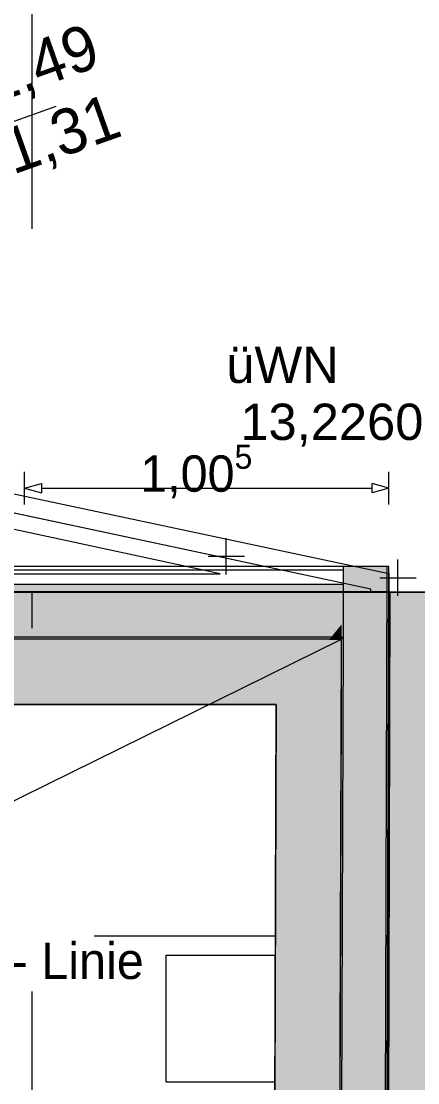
# Model space of a CAD drawing. Header units: metres. Extents: x -3 to 171, y -23 to 41.
# Drawn here: x 17.971 to 19.065, y -1.352 to 1.571 of the extents above; entities that cross this region are included whole.
import ezdxf

# ---------------------------------------------------------------- set-up
doc = ezdxf.new("R2010")
doc.units = ezdxf.units.M
doc.header["$MEASUREMENT"] = 0
for name, pattern in [('Achse', [0.004, 0.002, -0.001, 0, -0.001]), ('Baufluchtlinie', [0.013, 0.008, -0.005]), ('Untersicht', [0.001, 0.0005, -0.0005])]:
    doc.linetypes.add(name, pattern=pattern)
for name, color, linetype in [('4._1.DG PP STG1_1_000 Achsraster', 7, 'Continuous'), ('4._1.DG PP STG1_1_110 Wand Aussen', 7, 'Continuous'), ('4._1.DG PP STG1_1_165 Fassadengestaltung Bänder', 7, 'Continuous'), ('4._1.DG PP STG1_1_210 Decke', 7, 'Continuous'), ('4._1.DG PP STG1_1_220 Bodenaufbau', 7, 'Continuous'), ('4._1.DG PP STG1_1_310 Dachkonstruktion massiv', 7, 'Continuous'), ('4._1.DG PP STG1_1_510 Möblierung', 7, 'Continuous'), ('4._1.DG PP STG1_1_725 Nachbarbebauung', 7, 'Continuous'), ('4._1.DG PP STG1_1_870 Dokumentation allgemein', 7, 'Continuous'), ('4._1.DG PP STG1_1_910 Allgemein Lageplan Höhen', 7, 'Continuous'), ('4._1.DG PP STG1_1_950 Polierplan Bemaßung', 7, 'Continuous'), ('4._1.DG PP STG1_1_970 Brandschutz', 7, 'Continuous'), ('4._1.DG PP STG1_1_Neubau_840 Baulinien', 7, 'Continuous')]:
    doc.layers.add(name, color=color, linetype=linetype)
doc.styles.add('ERSTELLTER_STIL_1', font='arial.ttf')
doc.styles.add('ERSTELLTER_STIL_2', font='')
doc.styles.get('ERSTELLTER_STIL_2').set_extended_font_data('Eurostile')
doc.linetypes.add('Grenze Grundstück', pattern='A,0,[1,415_260415_PP_VA_1_7 1 DG1.Shx,S=0.00031746,R=0,X=0,Y=0],-0.04,0', length=0.04)

msp = doc.modelspace()

# ---------------------------------------------------------------- hatches: boundary and pattern name
at = {"layer": '4._1.DG PP STG1_1_110 Wand Aussen', "linetype": 'Continuous', "lineweight": 13, "true_color": 0xff6400}
for points in [[(18.9648, -4.5692), (18.9802, 0.0639), (18.8598, -0.0832), (18.8448, -4.5688)], [(18.8601, 0.02), (18.9443, 0.02), (18.9771, 0.06), (18.8602, 0.06)], [(18.8602, 0.06), (18.9771, 0.06), (18.9802, 0.0639), (18.9803, 0.07), (18.8603, 0.07)], [(18.8601, 0.02), (17.9339, 0.02), (17.9339, 0), (18.86, 0)], [(18.8598, -0.0832), (18.9279, 0), (18.86, 0)], [(18.86, 0), (18.9279, 0), (18.9443, 0.02), (18.8601, 0.02)], [(18.86, 0), (17.9339, 0), (17.9339, -0.125), (18.8255, -0.125), (18.8598, -0.0832)], [(18.8596, -0.125), (18.8598, -0.0832), (18.8547, -0.0894), (18.8546, -0.125)], [(18.8546, -0.125), (18.8547, -0.0894), (18.8255, -0.125)]]:
    msp.add_hatch(color=30, dxfattribs=at).paths.add_polyline_path(points)
at = {"layer": '4._1.DG PP STG1_1_110 Wand Aussen', "linetype": 'Continuous', "lineweight": 0, "true_color": 0x373737}
for points in [[(17.9339, -0.13), (18.8214, -0.13), (18.8255, -0.125), (17.9339, -0.125)], [(18.8255, -0.125), (18.8214, -0.13), (18.8546, -0.13), (18.8546, -0.125)], [(18.8546, -0.13), (18.8398, -4.5688), (18.8448, -4.5688), (18.8596, -0.13)], [(18.8546, -0.125), (18.8546, -0.13), (18.8596, -0.13), (18.8596, -0.125)]]:
    msp.add_hatch(color=250, dxfattribs=at).paths.add_polyline_path(points)
at = {"layer": '4._1.DG PP STG1_1_110 Wand Aussen', "linetype": 'Continuous', "lineweight": 13, "true_color": 0x3f7f02}
for points in [[(18.6746, -0.13), (17.9339, -0.13), (17.9339, -0.31), (18.674, -0.31)], [(18.674, -0.31), (18.8214, -0.13), (18.6746, -0.13)], [(18.674, -0.31), (18.854, -0.31), (18.8546, -0.13), (18.8214, -0.13)], [(18.674, -0.31), (18.6598, -4.5682), (18.8398, -4.5688), (18.854, -0.31)]]:
    msp.add_hatch(color=76, dxfattribs=at).paths.add_polyline_path(points)
at = {"layer": '4._1.DG PP STG1_1_725 Nachbarbebauung', "linetype": 'Continuous', "lineweight": 0, "true_color": 0x1f1f1f}
msp.add_hatch(color=250, dxfattribs=at).paths.add_polyline_path([(18.9876, -0.0005), (18.958, -11.4452), (22.9775, -11.4791), (22.9775, -0.0038)])

# ---------------------------------------------------------------- linework, layer by layer
at = {"layer": '4._1.DG PP STG1_1_000 Achsraster', "color": 5, "linetype": 'Achse', "lineweight": 0, "ltscale": 1000}
for p, q in [((18, 3), (18, -22.5231)), ((-1.5, 0), (21, 0))]:
    msp.add_line(p, q, dxfattribs=at)
at = {"layer": '4._1.DG PP STG1_1_110 Wand Aussen', "color": 7, "linetype": 'Continuous', "lineweight": 13, "ltscale": 1000}
for p, q in [((18.8602, 0.06), (17.9339, 0.06)), ((18.8601, 0.02), (18.8602, 0.06)), ((18.8601, 0.02), (18.8602, 0.06)), ((18.8602, 0.06), (18.8603, 0.07)), ((18.8602, 0.06), (18.8603, 0.07)), ((18.9648, -4.5692), (18.9802, 0.0639)), ((18.9802, 0.0639), (18.9803, 0.07)), ((18.8601, 0.02), (17.9339, 0.02)), ((18.86, 0), (18.8601, 0.02)), ((18.86, 0), (18.8601, 0.02)), ((18.8598, -0.0832), (18.86, 0)), ((18.8598, -0.0832), (18.86, 0)), ((18.8596, -0.125), (18.8598, -0.0832)), ((18.8596, -0.125), (18.8598, -0.0832)), ((18.8255, -0.125), (17.9339, -0.125)), ((18.8255, -0.125), (18.8546, -0.125)), ((18.8448, -4.5688), (18.8596, -0.13)), ((18.8546, -0.125), (18.8596, -0.125)), ((18.8546, -0.125), (18.8596, -0.125)), ((18.8596, -0.13), (18.8596, -0.125))]:
    msp.add_line(p, q, dxfattribs=at)
at = {"layer": '4._1.DG PP STG1_1_110 Wand Aussen', "color": 1, "linetype": 'Baufluchtlinie', "lineweight": 0, "ltscale": 1000}
msp.add_line((18.86, 0), (17.9339, 0), dxfattribs=at)
at = {"layer": '4._1.DG PP STG1_1_110 Wand Aussen', "color": 7, "linetype": 'Continuous', "lineweight": 18, "ltscale": 1000}
for p, q in [((18.6746, -0.13), (17.9339, -0.13)), ((18.8214, -0.13), (18.6746, -0.13)), ((18.8214, -0.13), (18.6746, -0.13)), ((18.8214, -0.13), (18.8546, -0.13)), ((18.8214, -0.13), (18.8546, -0.13)), ((18.854, -0.31), (18.8546, -0.13)), ((18.8398, -4.5688), (18.854, -0.31))]:
    msp.add_line(p, q, dxfattribs=at)
at = {"layer": '4._1.DG PP STG1_1_110 Wand Aussen', "color": 7, "linetype": 'Continuous', "lineweight": 13, "ltscale": 1000, "flags": 128}
for points in [[(18.8603, 0.07), (17.9339, 0.07)], [(18.9803, 0.07), (18.8603, 0.07)], [(18.9698, -4.5692), (18.9853, 0.07)], [(18.9853, 0.07), (18.9803, 0.07)]]:
    msp.add_lwpolyline(points, dxfattribs=at)
at = {"layer": '4._1.DG PP STG1_1_110 Wand Aussen', "color": 7, "linetype": 'Continuous', "lineweight": 18, "ltscale": 1000, "flags": 128}
for points in [[(17.9339, -0.31), (18.674, -0.31)], [(18.674, -0.31), (18.6598, -4.5682)]]:
    msp.add_lwpolyline(points, dxfattribs=at)
at = {"layer": '4._1.DG PP STG1_1_165 Fassadengestaltung Bänder', "color": 7, "linetype": 'Continuous', "lineweight": 13, "ltscale": 1000, "flags": 128}
for points in [[(0, 0), (0, 0.0617), (3.72, 0.85), (5.89, 0.85), (13.09, 0.85), (15.2152, 0.85), (18.985, 0.0511), (18.985, 0), (18.935, 0), (18.935, 0.0074), (15.21, 0.8), (3.72, 0.8)], [(15.98, 0.6362), (15.98, 0), (18.935, 0), (18.935, 0.0074)], [(16.03, 0.05), (18.5194, 0.05), (16.03, 0.5846)]]:
    msp.add_lwpolyline(points, close=True, dxfattribs=at)
at = {"layer": '4._1.DG PP STG1_1_165 Fassadengestaltung Bänder', "color": 7, "linetype": 'Continuous', "lineweight": 18, "ltscale": 1000, "flags": 128}
for points in [[(14.17, 0.85), (15.2152, 0.85), (18.985, 0.0511)], [(18.5194, 0.05), (16.03, 0.5846)], [(16.03, 0.05), (18.5194, 0.05)], [(18.985, 0.0511), (18.985, 0)], [(18.985, 0), (15.98, 0)]]:
    msp.add_lwpolyline(points, dxfattribs=at)
at = {"layer": '4._1.DG PP STG1_1_210 Decke', "color": 255, "linetype": 'Continuous', "lineweight": 13, "ltscale": 1000, "flags": 128}
msp.add_lwpolyline([(3.625, -0.13), (0.1305, -0.13), (0.1845, -14.87), (5.505, -14.87), (5.505, -15.84), (13.475, -15.84), (13.475, -14.87), (18.8055, -14.87), (18.8546, -0.13), (15.325, -0.13), (15.325, -0.53), (12.525, -0.53), (12.525, -0.13), (6.455, -0.13), (6.455, -0.53), (3.625, -0.53)], close=True, dxfattribs=at)
at = {"layer": '4._1.DG PP STG1_1_220 Bodenaufbau', "color": 7, "linetype": 'Continuous', "lineweight": 13, "ltscale": 1000, "true_color": 0xf4f4f4, "flags": 128}
msp.add_lwpolyline([(0.3111, -0.31), (0.3639, -14.69), (18.6261, -14.69), (18.674, -0.31), (15.505, -0.31), (15.505, -0.71), (12.345, -0.71), (12.345, -0.31), (6.635, -0.31), (6.635, -0.71), (3.445, -0.71), (3.445, -0.31)], close=True, dxfattribs=at)
at = {"layer": '4._1.DG PP STG1_1_310 Dachkonstruktion massiv', "color": 8, "linetype": 'Untersicht', "lineweight": 13, "ltscale": 1000}
msp.add_line((18.6719, -0.9478), (17.9339, -0.9478), dxfattribs=at)
at = {"layer": '4._1.DG PP STG1_1_510 Möblierung', "color": 8, "linetype": 'Continuous', "lineweight": 13, "ltscale": 1000, "true_color": 0x7e7f7f}
for p, q in [((18.3705, -1.35), (18.3705, -1)), ((18.3705, -1), (18.6705, -1)), ((18.6705, -1), (18.6705, -1.35)), ((18.6705, -1.35), (18.3705, -1.35))]:
    msp.add_line(p, q, dxfattribs=at)
at = {"layer": '4._1.DG PP STG1_1_725 Nachbarbebauung', "color": 8, "linetype": 'Continuous', "lineweight": 13, "ltscale": 1000, "flags": 128}
msp.add_lwpolyline([(22.9775, -0.0038), (18.9876, -0.0005), (18.958, -11.4452), (22.9775, -11.4791)], dxfattribs=at)
at = {"layer": '4._1.DG PP STG1_1_910 Allgemein Lageplan Höhen', "color": 7, "linetype": 'Continuous', "lineweight": 13, "ltscale": 1000}
for p, q in [((18.5365, 0.0484), (18.5365, 0.1484)), ((18.4865, 0.0984), (18.5865, 0.0984)), ((19.0101, -0.0111), (19.0101, 0.0889)), ((18.9601, 0.0389), (19.0601, 0.0389))]:
    msp.add_line(p, q, dxfattribs=at)
at = {"layer": '4._1.DG PP STG1_1_950 Polierplan Bemaßung', "color": 7, "linetype": 'Continuous', "lineweight": 13, "ltscale": 1000}
for p, q in [((13.04, -0.45), (18.0678, 1.3376)), ((10.905, -4.045), (18.8546, -0.13))]:
    msp.add_line(p, q, dxfattribs=at)
at = {"layer": '4._1.DG PP STG1_1_970 Brandschutz', "color": 16, "linetype": 'Continuous', "lineweight": 13, "ltscale": 1000, "true_color": 0x7e0000}
for p, q in [((17.98, 0.2404), (17.98, 0.331)), ((18.9853, 0.2404), (18.9853, 0.331)), ((17.98, 0.2857), (18.0267, 0.2982)), ((18.0267, 0.2982), (18.0267, 0.2732)), ((18.9386, 0.2732), (18.9386, 0.2982)), ((18.9853, 0.2857), (18.9386, 0.2982)), ((17.98, 0.2857), (18.0267, 0.2732)), ((18.0267, 0.2857), (18.9386, 0.2857)), ((18.9853, 0.2857), (18.9386, 0.2732))]:
    msp.add_line(p, q, dxfattribs=at)
at = {"layer": '4._1.DG PP STG1_1_Neubau_840 Baulinien', "color": 1, "linetype": 'Continuous', "lineweight": 25, "ltscale": 1000, "true_color": 0xfb0106, "flags": 128}
msp.add_lwpolyline([(-3.0225, 0.0171), (0, 0), (18.985, 0), (22.9775, -0.0033)], dxfattribs=at)
at = {"layer": '4._1.DG PP STG1_1_Neubau_840 Baulinien', "color": 76, "linetype": 'Grenze Grundstück', "lineweight": 13, "ltscale": 1000, "true_color": 0x3f7f02, "flags": 128}
msp.add_lwpolyline([(0.0612, -22.5231), (0.0564, -12.2031), (0, -0.0002), (18.985, -0.0012), (18.958, -11.4452), (18.9035, -19.5703), (18.8897, -22.5231)], dxfattribs=at)

# ---------------------------------------------------------------- texts
at = {"layer": '4._1.DG PP STG1_1_870 Dokumentation allgemein', "color": 7, "linetype": 'Continuous', "lineweight": 13, "insert": (17.759, -1.0166), "char_height": 0.1, "attachment_point": 4, "style": 'ERSTELLTER_STIL_2'}
msp.add_mtext('\\A1;{\\pql;\\fEurostile|b0|i0|c0|p0;\\W1.000000;2m- Linie}', dxfattribs=at)
at = {"layer": '4._1.DG PP STG1_1_910 Allgemein Lageplan Höhen', "color": 7, "linetype": 'Continuous', "lineweight": 13, "char_height": 0.1, "attachment_point": 1, "style": 'ERSTELLTER_STIL_1'}
for s, insert in [('\\A1;{\\pql;\\fArial|b0|i0|c0|p0;\\W1.000000;üWN}', (18.5365, 0.6755)), ('\\A1;{\\pql;\\fArial|b0|i0|c0|p0;\\W1.000000; 13,2260}', (18.5365, 0.5184))]:
    msp.add_mtext(s, dxfattribs=dict(at, insert=insert))
at = {"layer": '4._1.DG PP STG1_1_950 Polierplan Bemaßung', "color": 7, "linetype": 'Continuous', "lineweight": 13, "insert": (17.4577, 1.1282), "char_height": 0.125, "attachment_point": 4, "rotation": 19.5726, "line_spacing_factor": 0.968161, "style": 'ERSTELLTER_STIL_2'}
msp.add_mtext('\\A1;{\\pql;\\fEurostile|b0|i0|c0|p0;\\W1.000000;OK \\fEurostile|b0|i0|c0|p0;\\W1.000000;+\\fEurostile|b0|i0|c0|p0;\\W1.000000;11,49\\fEurostile|b0|i0|c0|p0;\\W1.000000;\\A1{\\H.66x;\\S^  ;}\\fEurostile|b0|i0|c0|p0;\\W1.000000;\\fEurostile|b0|i0|c0|p0;\\W1.000000;\\P\\pql;\\fEurostile|b0|i0|c0|p0;\\W1.000000;UK \\fEurostile|b0|i0|c0|p0;\\W1.000000;+\\fEurostile|b0|i0|c0|p0;\\W1.000000;11,31\\fEurostile|b0|i0|c0|p0;\\W1.000000;\\A1{\\H.66x;\\S^  ;}\\fEurostile|b0|i0|c0|p0;\\W1.000000;\\fEurostile|b0|i0|c0|p0;\\W1.000000;}', dxfattribs=at)
at = {"layer": '4._1.DG PP STG1_1_970 Brandschutz', "color": 16, "linetype": 'Continuous', "lineweight": 13, "true_color": 0x7e0000, "insert": (18.2991, 0.2467), "char_height": 0.1, "attachment_point": 7, "style": 'ERSTELLTER_STIL_2'}
msp.add_mtext('\\A1;{\\pql;\\fEurostile|b0|i0|c0|p0;\\W1.000000;1,00\\fEurostile|b0|i0|c0|p0;\\W1.000000;\\A1{\\H.66x;\\S5^  ;}}', dxfattribs=at)

doc.saveas('drawing.dxf')
